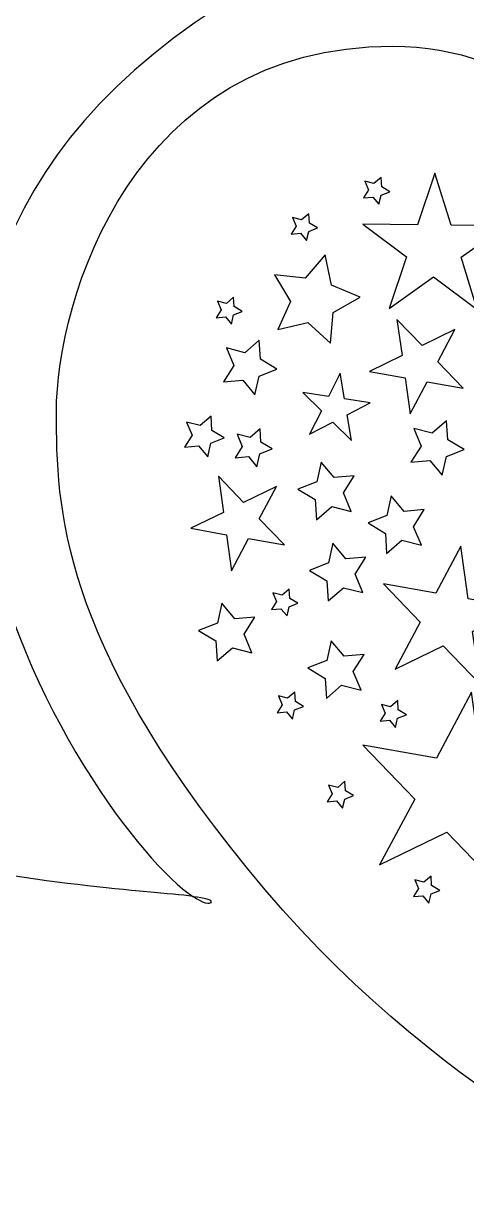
# Model space of a CAD drawing. Header units: centimetres. Extents: x -13 to 13, y -7.4 to 7.4.
# Drawn here: x -4.11 to -1.23, y -7.38 to 0.21 of the extents above; entities that cross this region are included whole.
import ezdxf

# ---------------------------------------------------------------- set-up
doc = ezdxf.new("R2010")
doc.units = ezdxf.units.CM
doc.header["$MEASUREMENT"] = 0
doc.layers.add('Camada 1', color=7, linetype='Continuous')

msp = doc.modelspace()

# ---------------------------------------------------------------- linework, layer by layer
at = {"layer": 'Camada 1'}
for points, knots in [([(-3.01155, -5.45482), (-3.65528, -5.03458), (-6.19557, -1.34179), (-2.34647, 0.59588), (-2.34647, 0.59588), (-2.182, 0.67835), (-3.19459, 1.51036), (-3.34702, 1.98291), (-3.34702, 1.98291), (-3.41989, 1.88446), (-3.53186, 1.72714), (-3.66748, 1.53317), (-3.66748, 1.53317), (-3.69209, 1.54672), (-3.71899, 1.5604), (-3.75077, 1.57344), (-3.75077, 1.57344), (-3.75077, 1.57344), (-3.83536, 1.63424), (-3.83536, 1.63424), (-3.83536, 1.63424), (-5.20267, 2.27601), (-5.7375, 3.40158), (-5.35507, 5.11854), (-5.35507, 5.11854), (-5.97173, 3.05029), (-5.43672, 1.50499), (-4.13023, 0.85848), (-4.13023, 0.85848), (-4.1524, 0.82554), (-4.17473, 0.79247), (-4.19741, 0.75905), (-4.19741, 0.75905), (-6.2438, 1.74362), (-7.20228, 3.44232), (-6.62443, 6.03905), (-6.62443, 6.03905), (-7.56873, 2.87117), (-6.755, 0.83536), (-4.74951, -0.07748), (-4.74951, -0.07748), (-4.78391, -0.13079), (-4.81783, -0.18408), (-4.8514, -0.23676), (-4.8514, -0.23676), (-4.8514, -0.23676), (-4.9621, -0.15754), (-4.9621, -0.15754), (-4.9621, -0.15754), (-7.45695, 1.01432), (-8.43255, 3.06791), (-7.73569, 6.20166), (-7.73569, 6.20166), (-8.88001, 2.3616), (-7.82012, -0.05452), (-5.45472, -1.24446), (-5.45472, -1.24446), (-5.49809, -1.32661), (-5.5333, -1.399), (-5.55807, -1.45801), (-5.55807, -1.45801), (-5.83778, -2.12112), (-9.88723, 0.66385), (-9.54737, 4.79072), (-9.54737, 4.79072), (-9.81518, 1.53529), (-9.36759, -0.9496), (-5.62818, -3.36617), (-5.62818, -3.36617), (-5.62818, -3.36617), (-5.56217, -3.65666), (-5.56217, -3.65666), (-5.56217, -3.65666), (-9.8817, -1.78468), (-11.33278, 1.99823), (-10.3189, 7.37636), (-10.3189, 7.37636), (-12.98047, -5.23016), (-4.14365, -5.30957), (-3.01155, -5.45482)], [0, 0, 0, 0, 0.047619, 0.047619, 0.047619, 0.047619, 0.0952381, 0.0952381, 0.0952381, 0.0952381, 0.1428571, 0.1428571, 0.1428571, 0.1428571, 0.1904762, 0.1904762, 0.1904762, 0.1904762, 0.2380952, 0.2380952, 0.2380952, 0.2380952, 0.2857143, 0.2857143, 0.2857143, 0.2857143, 0.3333333, 0.3333333, 0.3333333, 0.3333333, 0.3809524, 0.3809524, 0.3809524, 0.3809524, 0.4285714, 0.4285714, 0.4285714, 0.4285714, 0.4761905, 0.4761905, 0.4761905, 0.4761905, 0.5238095, 0.5238095, 0.5238095, 0.5238095, 0.5714286, 0.5714286, 0.5714286, 0.5714286, 0.6190476, 0.6190476, 0.6190476, 0.6190476, 0.6666667, 0.6666667, 0.6666667, 0.6666667, 0.7142857, 0.7142857, 0.7142857, 0.7142857, 0.7619048, 0.7619048, 0.7619048, 0.7619048, 0.8095238, 0.8095238, 0.8095238, 0.8095238, 0.8571429, 0.8571429, 0.8571429, 0.8571429, 0.9047619, 0.9047619, 0.9047619, 0.9047619, 1, 1, 1, 1]), ([(0.02658, -7.37636), (0.02658, -7.37636), (1.49544, -6.76882), (2.71035, -5.27485), (2.71035, -5.27485), (3.92492, -3.78154), (3.95066, -2.93551), (3.95066, -2.31202), (3.95066, -2.31202), (3.95066, -1.58828), (3.45756, 0.05989), (1.76684, 0.05989), (1.76684, 0.05989), (0.92898, 0.05989), (0.30793, -0.52058), (0.02723, -1.1146), (0.02723, -1.1146), (0.02723, -1.1146), (0.0266, -1.1146), (0.0266, -1.1146), (0.0266, -1.1146), (-0.25444, -0.52061), (-0.8755, 0.05989), (-1.71269, 0.05989), (-1.71269, 0.05989), (-3.40388, 0.05989), (-3.89717, -1.58828), (-3.89717, -2.31202), (-3.89717, -2.31202), (-3.89717, -2.93551), (-3.87127, -3.78154), (-2.65667, -5.27485), (-2.65667, -5.27485), (-1.44162, -6.76882), (0.02658, -7.37636), (0.02658, -7.37636), (0.02658, -7.37636), (0.02658, -7.37636), (0.02658, -7.37636), (0.02658, -7.37636)], [0, 0, 0, 0, 0.0909091, 0.0909091, 0.0909091, 0.0909091, 0.1818182, 0.1818182, 0.1818182, 0.1818182, 0.2727273, 0.2727273, 0.2727273, 0.2727273, 0.3636364, 0.3636364, 0.3636364, 0.3636364, 0.4545455, 0.4545455, 0.4545455, 0.4545455, 0.5454545, 0.5454545, 0.5454545, 0.5454545, 0.6363636, 0.6363636, 0.6363636, 0.6363636, 0.7272727, 0.7272727, 0.7272727, 0.7272727, 0.8181818, 0.8181818, 0.8181818, 0.8181818, 1, 1, 1, 1]), ([(-3.01155, -5.45482), (-2.94226, -5.49996), (-2.89857, -5.51382), (-2.89273, -5.49099), (-2.89273, -5.49099), (-2.88897, -5.47583), (-2.93154, -5.46474), (-3.01155, -5.45482)], [0, 0, 0, 0, 0.3333333, 0.3333333, 0.3333333, 0.3333333, 1, 1, 1, 1])]:
    msp.add_open_spline(points, degree=3, knots=knots, dxfattribs=at)
at = {"layer": 'Camada 1', "color": 7}
for points in [[(-1.16354, -1.64741), (-1.16354, -1.64741), (-1.44702, -1.43636), (-1.44702, -1.43636), (-1.44702, -1.43636), (-1.44702, -1.43636), (-1.73504, -1.64091), (-1.73504, -1.64091), (-1.73504, -1.64091), (-1.73504, -1.64091), (-1.62225, -1.3061), (-1.62225, -1.3061), (-1.62225, -1.3061), (-1.62225, -1.3061), (-1.90589, -1.09515), (-1.90589, -1.09515), (-1.90589, -1.09515), (-1.90589, -1.09515), (-1.55248, -1.09938), (-1.55248, -1.09938), (-1.55248, -1.09938), (-1.55248, -1.09938), (-1.43966, -0.76458), (-1.43966, -0.76458), (-1.43966, -0.76458), (-1.43966, -0.76458), (-1.33388, -1.10169), (-1.33388, -1.10169), (-1.33388, -1.10169), (-1.33388, -1.10169), (-0.9808, -1.10526), (-0.9808, -1.10526), (-0.9808, -1.10526), (-0.9808, -1.10526), (-1.26885, -1.30999), (-1.26885, -1.30999), (-1.26885, -1.30999), (-1.26885, -1.30999), (-1.16354, -1.64741), (-1.16354, -1.64741)], [(-1.8022, -0.96606), (-1.8022, -0.96606), (-1.84133, -0.91928), (-1.84133, -0.91928), (-1.84133, -0.91928), (-1.84133, -0.91928), (-1.90229, -0.92465), (-1.90229, -0.92465), (-1.90229, -0.92465), (-1.90229, -0.92465), (-1.86935, -0.87298), (-1.86935, -0.87298), (-1.86935, -0.87298), (-1.86935, -0.87298), (-1.8935, -0.81625), (-1.8935, -0.81625), (-1.8935, -0.81625), (-1.8935, -0.81625), (-1.83432, -0.83173), (-1.83432, -0.83173), (-1.83432, -0.83173), (-1.83432, -0.83173), (-1.78801, -0.79133), (-1.78801, -0.79133), (-1.78801, -0.79133), (-1.78801, -0.79133), (-1.7841, -0.85242), (-1.7841, -0.85242), (-1.7841, -0.85242), (-1.7841, -0.85242), (-1.73179, -0.88422), (-1.73179, -0.88422), (-1.73179, -0.88422), (-1.73179, -0.88422), (-1.78868, -0.90656), (-1.78868, -0.90656), (-1.78868, -0.90656), (-1.78868, -0.90656), (-1.8022, -0.96606), (-1.8022, -0.96606)], [(-2.27199, -1.20112), (-2.27199, -1.20112), (-2.31128, -1.15418), (-2.31128, -1.15418), (-2.31128, -1.15418), (-2.31128, -1.15418), (-2.37224, -1.15987), (-2.37224, -1.15987), (-2.37224, -1.15987), (-2.37224, -1.15987), (-2.33933, -1.10772), (-2.33933, -1.10772), (-2.33933, -1.10772), (-2.33933, -1.10772), (-2.36327, -1.05131), (-2.36327, -1.05131), (-2.36327, -1.05131), (-2.36327, -1.05131), (-2.30411, -1.06663), (-2.30411, -1.06663), (-2.30411, -1.06663), (-2.30411, -1.06663), (-2.25781, -1.02686), (-2.25781, -1.02686), (-2.25781, -1.02686), (-2.25781, -1.02686), (-2.25424, -1.0875), (-2.25424, -1.0875), (-2.25424, -1.0875), (-2.25424, -1.0875), (-2.20174, -1.11912), (-2.20174, -1.11912), (-2.20174, -1.11912), (-2.20174, -1.11912), (-2.25831, -1.1418), (-2.25831, -1.1418), (-2.25831, -1.1418), (-2.25831, -1.1418), (-2.27199, -1.20112), (-2.27199, -1.20112)], [(-2.45976, -1.77783), (-2.45976, -1.77783), (-2.37682, -1.59542), (-2.37682, -1.59542), (-2.37682, -1.59542), (-2.37682, -1.59542), (-2.48048, -1.42395), (-2.48048, -1.42395), (-2.48048, -1.42395), (-2.48048, -1.42395), (-2.28162, -1.44562), (-2.28162, -1.44562), (-2.28162, -1.44562), (-2.28162, -1.44562), (-2.15039, -1.29404), (-2.15039, -1.29404), (-2.15039, -1.29404), (-2.15039, -1.29404), (-2.10996, -1.49031), (-2.10996, -1.49031), (-2.10996, -1.49031), (-2.10996, -1.49031), (-1.92512, -1.56804), (-1.92512, -1.56804), (-1.92512, -1.56804), (-1.92512, -1.56804), (-2.09953, -1.66747), (-2.09953, -1.66747), (-2.09953, -1.66747), (-2.09953, -1.66747), (-2.11665, -1.86734), (-2.11665, -1.86734), (-2.11665, -1.86734), (-2.11665, -1.86734), (-2.2645, -1.73235), (-2.2645, -1.73235), (-2.2645, -1.73235), (-2.2645, -1.73235), (-2.45976, -1.77783), (-2.45976, -1.77783)], [(-2.76004, -1.74393), (-2.76004, -1.74393), (-2.79917, -1.6965), (-2.79917, -1.6965), (-2.79917, -1.6965), (-2.79917, -1.6965), (-2.86029, -1.70155), (-2.86029, -1.70155), (-2.86029, -1.70155), (-2.86029, -1.70155), (-2.82735, -1.64988), (-2.82735, -1.64988), (-2.82735, -1.64988), (-2.82735, -1.64988), (-2.85148, -1.59397), (-2.85148, -1.59397), (-2.85148, -1.59397), (-2.85148, -1.59397), (-2.79216, -1.60863), (-2.79216, -1.60863), (-2.79216, -1.60863), (-2.79216, -1.60863), (-2.74618, -1.56838), (-2.74618, -1.56838), (-2.74618, -1.56838), (-2.74618, -1.56838), (-2.7421, -1.62982), (-2.7421, -1.62982), (-2.7421, -1.62982), (-2.7421, -1.62982), (-2.68979, -1.66131), (-2.68979, -1.66131), (-2.68979, -1.66131), (-2.68979, -1.66131), (-2.74668, -1.68395), (-2.74668, -1.68395), (-2.74668, -1.68395), (-2.74668, -1.68395), (-2.76004, -1.74393), (-2.76004, -1.74393)], [(-1.5991, -2.32538), (-1.5991, -2.32538), (-1.63202, -2.09115), (-1.63202, -2.09115), (-1.63202, -2.09115), (-1.63202, -2.09115), (-1.86448, -2.0499), (-1.86448, -2.0499), (-1.86448, -2.0499), (-1.86448, -2.0499), (-1.65223, -1.94621), (-1.65223, -1.94621), (-1.65223, -1.94621), (-1.65223, -1.94621), (-1.68483, -1.71229), (-1.68483, -1.71229), (-1.68483, -1.71229), (-1.68483, -1.71229), (-1.52102, -1.8825), (-1.52102, -1.8825), (-1.52102, -1.8825), (-1.52102, -1.8825), (-1.30814, -1.77915), (-1.30814, -1.77915), (-1.30814, -1.77915), (-1.30814, -1.77915), (-1.41963, -1.98793), (-1.41963, -1.98793), (-1.41963, -1.98793), (-1.41963, -1.98793), (-1.2553, -2.15798), (-1.2553, -2.15798), (-1.2553, -2.15798), (-1.2553, -2.15798), (-1.48792, -2.11657), (-1.48792, -2.11657), (-1.48792, -2.11657), (-1.48792, -2.11657), (-1.5991, -2.32538), (-1.5991, -2.32538)], [(-2.60796, -2.20214), (-2.60796, -2.20214), (-2.68717, -2.10631), (-2.68717, -2.10631), (-2.68717, -2.10631), (-2.68717, -2.10631), (-2.81105, -2.11721), (-2.81105, -2.11721), (-2.81105, -2.11721), (-2.81105, -2.11721), (-2.74456, -2.01206), (-2.74456, -2.01206), (-2.74456, -2.01206), (-2.74456, -2.01206), (-2.79298, -1.89782), (-2.79298, -1.89782), (-2.79298, -1.89782), (-2.79298, -1.89782), (-2.67299, -1.92846), (-2.67299, -1.92846), (-2.67299, -1.92846), (-2.67299, -1.92846), (-2.57928, -1.84712), (-2.57928, -1.84712), (-2.57928, -1.84712), (-2.57928, -1.84712), (-2.57097, -1.971), (-2.57097, -1.971), (-2.57097, -1.971), (-2.57097, -1.971), (-2.4645, -2.03508), (-2.4645, -2.03508), (-2.4645, -2.03508), (-2.4645, -2.03508), (-2.57975, -2.08086), (-2.57975, -2.08086), (-2.57975, -2.08086), (-2.57975, -2.08086), (-2.60796, -2.20214), (-2.60796, -2.20214)], [(-2.25212, -2.45596), (-2.25212, -2.45596), (-2.17581, -2.30533), (-2.17581, -2.30533), (-2.17581, -2.30533), (-2.17581, -2.30533), (-2.2958, -2.18666), (-2.2958, -2.18666), (-2.2958, -2.18666), (-2.2958, -2.18666), (-2.12872, -2.21193), (-2.12872, -2.21193), (-2.12872, -2.21193), (-2.12872, -2.21193), (-2.05307, -2.06114), (-2.05307, -2.06114), (-2.05307, -2.06114), (-2.05307, -2.06114), (-2.02585, -2.22791), (-2.02585, -2.22791), (-2.02585, -2.22791), (-2.02585, -2.22791), (-1.85845, -2.2535), (-1.85845, -2.2535), (-1.85845, -2.2535), (-1.85845, -2.2535), (-2.00889, -2.33107), (-2.00889, -2.33107), (-2.00889, -2.33107), (-2.00889, -2.33107), (-1.98135, -2.49752), (-1.98135, -2.49752), (-1.98135, -2.49752), (-1.98135, -2.49752), (-2.10149, -2.37851), (-2.10149, -2.37851), (-2.10149, -2.37851), (-2.10149, -2.37851), (-2.25212, -2.45596), (-2.25212, -2.45596)], [(-2.91424, -2.60478), (-2.91424, -2.60478), (-2.97327, -2.53369), (-2.97327, -2.53369), (-2.97327, -2.53369), (-2.97327, -2.53369), (-3.0655, -2.54187), (-3.0655, -2.54187), (-3.0655, -2.54187), (-3.0655, -2.54187), (-3.01613, -2.46363), (-3.01613, -2.46363), (-3.01613, -2.46363), (-3.01613, -2.46363), (-3.05217, -2.37835), (-3.05217, -2.37835), (-3.05217, -2.37835), (-3.05217, -2.37835), (-2.9625, -2.4015), (-2.9625, -2.4015), (-2.9625, -2.4015), (-2.9625, -2.4015), (-2.89273, -2.34039), (-2.89273, -2.34039), (-2.89273, -2.34039), (-2.89273, -2.34039), (-2.88654, -2.43249), (-2.88654, -2.43249), (-2.88654, -2.43249), (-2.88654, -2.43249), (-2.80748, -2.48024), (-2.80748, -2.48024), (-2.80748, -2.48024), (-2.80748, -2.48024), (-2.89355, -2.51477), (-2.89355, -2.51477), (-2.89355, -2.51477), (-2.89355, -2.51477), (-2.91424, -2.60478), (-2.91424, -2.60478)], [(-2.59441, -2.6695), (-2.59441, -2.6695), (-2.64968, -2.60267), (-2.64968, -2.60267), (-2.64968, -2.60267), (-2.64968, -2.60267), (-2.73591, -2.6105), (-2.73591, -2.6105), (-2.73591, -2.6105), (-2.73591, -2.6105), (-2.68979, -2.53763), (-2.68979, -2.53763), (-2.68979, -2.53763), (-2.68979, -2.53763), (-2.72337, -2.45757), (-2.72337, -2.45757), (-2.72337, -2.45757), (-2.72337, -2.45757), (-2.63958, -2.47926), (-2.63958, -2.47926), (-2.63958, -2.47926), (-2.63958, -2.47926), (-2.5747, -2.42235), (-2.5747, -2.42235), (-2.5747, -2.42235), (-2.5747, -2.42235), (-2.56883, -2.50877), (-2.56883, -2.50877), (-2.56883, -2.50877), (-2.56883, -2.50877), (-2.49482, -2.55311), (-2.49482, -2.55311), (-2.49482, -2.55311), (-2.49482, -2.55311), (-2.57502, -2.58489), (-2.57502, -2.58489), (-2.57502, -2.58489), (-2.57502, -2.58489), (-2.59441, -2.6695), (-2.59441, -2.6695)], [(-1.39143, -2.72345), (-1.39143, -2.72345), (-1.47081, -2.62857), (-1.47081, -2.62857), (-1.47081, -2.62857), (-1.47081, -2.62857), (-1.59389, -2.6395), (-1.59389, -2.6395), (-1.59389, -2.6395), (-1.59389, -2.6395), (-1.52769, -2.53501), (-1.52769, -2.53501), (-1.52769, -2.53501), (-1.52769, -2.53501), (-1.57579, -2.42122), (-1.57579, -2.42122), (-1.57579, -2.42122), (-1.57579, -2.42122), (-1.45631, -2.45156), (-1.45631, -2.45156), (-1.45631, -2.45156), (-1.45631, -2.45156), (-1.36354, -2.37052), (-1.36354, -2.37052), (-1.36354, -2.37052), (-1.36354, -2.37052), (-1.35524, -2.49392), (-1.35524, -2.49392), (-1.35524, -2.49392), (-1.35524, -2.49392), (-1.24927, -2.5575), (-1.24927, -2.5575), (-1.24927, -2.5575), (-1.24927, -2.5575), (-1.3642, -2.60267), (-1.3642, -2.60267), (-1.3642, -2.60267), (-1.3642, -2.60267), (-1.39143, -2.72345), (-1.39143, -2.72345)], [(-2.17695, -2.63817), (-2.17695, -2.63817), (-2.09334, -2.73893), (-2.09334, -2.73893), (-2.09334, -2.73893), (-2.09334, -2.73893), (-1.96309, -2.72721), (-1.96309, -2.72721), (-1.96309, -2.72721), (-1.96309, -2.72721), (-2.03286, -2.83804), (-2.03286, -2.83804), (-2.03286, -2.83804), (-2.03286, -2.83804), (-1.98185, -2.9585), (-1.98185, -2.9585), (-1.98185, -2.9585), (-1.98185, -2.9585), (-2.10866, -2.92607), (-2.10866, -2.92607), (-2.10866, -2.92607), (-2.10866, -2.92607), (-2.20727, -3.01214), (-2.20727, -3.01214), (-2.20727, -3.01214), (-2.20727, -3.01214), (-2.21577, -2.88141), (-2.21577, -2.88141), (-2.21577, -2.88141), (-2.21577, -2.88141), (-2.32806, -2.81391), (-2.32806, -2.81391), (-2.32806, -2.81391), (-2.32806, -2.81391), (-2.20629, -2.76568), (-2.20629, -2.76568), (-2.20629, -2.76568), (-2.20629, -2.76568), (-2.17695, -2.63817), (-2.17695, -2.63817)], [(-2.75972, -3.34353), (-2.75972, -3.34353), (-2.79216, -3.10945), (-2.79216, -3.10945), (-2.79216, -3.10945), (-2.79216, -3.10945), (-3.02491, -3.06772), (-3.02491, -3.06772), (-3.02491, -3.06772), (-3.02491, -3.06772), (-2.81253, -2.9647), (-2.81253, -2.9647), (-2.81253, -2.9647), (-2.81253, -2.9647), (-2.84529, -2.73012), (-2.84529, -2.73012), (-2.84529, -2.73012), (-2.84529, -2.73012), (-2.6813, -2.90061), (-2.6813, -2.90061), (-2.6813, -2.90061), (-2.6813, -2.90061), (-2.46858, -2.79695), (-2.46858, -2.79695), (-2.46858, -2.79695), (-2.46858, -2.79695), (-2.57975, -3.00579), (-2.57975, -3.00579), (-2.57975, -3.00579), (-2.57975, -3.00579), (-2.41529, -3.17546), (-2.41529, -3.17546), (-2.41529, -3.17546), (-2.41529, -3.17546), (-2.64839, -3.13437), (-2.64839, -3.13437), (-2.64839, -3.13437), (-2.64839, -3.13437), (-2.75972, -3.34353), (-2.75972, -3.34353)], [(-1.722, -2.85712), (-1.722, -2.85712), (-1.63823, -2.95784), (-1.63823, -2.95784), (-1.63823, -2.95784), (-1.63823, -2.95784), (-1.50748, -2.9466), (-1.50748, -2.9466), (-1.50748, -2.9466), (-1.50748, -2.9466), (-1.57775, -3.05698), (-1.57775, -3.05698), (-1.57775, -3.05698), (-1.57775, -3.05698), (-1.52639, -3.17792), (-1.52639, -3.17792), (-1.52639, -3.17792), (-1.52639, -3.17792), (-1.65337, -3.1453), (-1.65337, -3.1453), (-1.65337, -3.1453), (-1.65337, -3.1453), (-1.752, -3.23124), (-1.752, -3.23124), (-1.752, -3.23124), (-1.752, -3.23124), (-1.76031, -3.10048), (-1.76031, -3.10048), (-1.76031, -3.10048), (-1.76031, -3.10048), (-1.87279, -3.03298), (-1.87279, -3.03298), (-1.87279, -3.03298), (-1.87279, -3.03298), (-1.75118, -2.98507), (-1.75118, -2.98507), (-1.75118, -2.98507), (-1.75118, -2.98507), (-1.722, -2.85712), (-1.722, -2.85712)], [(-2.10133, -3.16438), (-2.10133, -3.16438), (-2.01786, -3.26513), (-2.01786, -3.26513), (-2.01786, -3.26513), (-2.01786, -3.26513), (-1.88729, -3.25389), (-1.88729, -3.25389), (-1.88729, -3.25389), (-1.88729, -3.25389), (-1.95722, -3.36424), (-1.95722, -3.36424), (-1.95722, -3.36424), (-1.95722, -3.36424), (-1.90604, -3.485), (-1.90604, -3.485), (-1.90604, -3.485), (-1.90604, -3.485), (-2.03286, -3.45259), (-2.03286, -3.45259), (-2.03286, -3.45259), (-2.03286, -3.45259), (-2.13147, -3.5385), (-2.13147, -3.5385), (-2.13147, -3.5385), (-2.13147, -3.5385), (-2.14012, -3.40774), (-2.14012, -3.40774), (-2.14012, -3.40774), (-2.14012, -3.40774), (-2.25212, -3.34059), (-2.25212, -3.34059), (-2.25212, -3.34059), (-2.25212, -3.34059), (-2.13033, -3.29201), (-2.13033, -3.29201), (-2.13033, -3.29201), (-2.13033, -3.29201), (-2.10133, -3.16438), (-2.10133, -3.16438)], [(-1.27081, -3.18279), (-1.27081, -3.18279), (-1.22337, -3.52495), (-1.22337, -3.52495), (-1.22337, -3.52495), (-1.22337, -3.52495), (-0.88317, -3.58543), (-0.88317, -3.58543), (-0.88317, -3.58543), (-0.88317, -3.58543), (-1.19371, -3.73654), (-1.19371, -3.73654), (-1.19371, -3.73654), (-1.19371, -3.73654), (-1.14545, -4.07854), (-1.14545, -4.07854), (-1.14545, -4.07854), (-1.14545, -4.07854), (-1.3849, -3.8301), (-1.3849, -3.8301), (-1.3849, -3.8301), (-1.3849, -3.8301), (-1.69591, -3.98138), (-1.69591, -3.98138), (-1.69591, -3.98138), (-1.69591, -3.98138), (-1.53356, -3.67656), (-1.53356, -3.67656), (-1.53356, -3.67656), (-1.53356, -3.67656), (-1.77336, -3.42764), (-1.77336, -3.42764), (-1.77336, -3.42764), (-1.77336, -3.42764), (-1.43347, -3.48828), (-1.43347, -3.48828), (-1.43347, -3.48828), (-1.43347, -3.48828), (-1.27081, -3.18279), (-1.27081, -3.18279)], [(-2.39931, -3.63613), (-2.39931, -3.63613), (-2.4386, -3.58935), (-2.4386, -3.58935), (-2.4386, -3.58935), (-2.4386, -3.58935), (-2.4994, -3.59456), (-2.4994, -3.59456), (-2.4994, -3.59456), (-2.4994, -3.59456), (-2.4668, -3.54273), (-2.4668, -3.54273), (-2.4668, -3.54273), (-2.4668, -3.54273), (-2.49059, -3.48632), (-2.49059, -3.48632), (-2.49059, -3.48632), (-2.49059, -3.48632), (-2.43143, -3.5018), (-2.43143, -3.5018), (-2.43143, -3.5018), (-2.43143, -3.5018), (-2.38528, -3.46156), (-2.38528, -3.46156), (-2.38528, -3.46156), (-2.38528, -3.46156), (-2.38121, -3.52268), (-2.38121, -3.52268), (-2.38121, -3.52268), (-2.38121, -3.52268), (-2.32872, -3.55413), (-2.32872, -3.55413), (-2.32872, -3.55413), (-2.32872, -3.55413), (-2.3856, -3.57662), (-2.3856, -3.57662), (-2.3856, -3.57662), (-2.3856, -3.57662), (-2.39931, -3.63613), (-2.39931, -3.63613)], [(-2.82246, -3.55413), (-2.82246, -3.55413), (-2.73869, -3.65502), (-2.73869, -3.65502), (-2.73869, -3.65502), (-2.73869, -3.65502), (-2.60828, -3.64348), (-2.60828, -3.64348), (-2.60828, -3.64348), (-2.60828, -3.64348), (-2.67852, -3.75397), (-2.67852, -3.75397), (-2.67852, -3.75397), (-2.67852, -3.75397), (-2.62719, -3.87478), (-2.62719, -3.87478), (-2.62719, -3.87478), (-2.62719, -3.87478), (-2.75401, -3.84216), (-2.75401, -3.84216), (-2.75401, -3.84216), (-2.75401, -3.84216), (-2.85246, -3.92807), (-2.85246, -3.92807), (-2.85246, -3.92807), (-2.85246, -3.92807), (-2.86127, -3.7975), (-2.86127, -3.7975), (-2.86127, -3.7975), (-2.86127, -3.7975), (-2.97359, -3.73019), (-2.97359, -3.73019), (-2.97359, -3.73019), (-2.97359, -3.73019), (-2.85164, -3.68177), (-2.85164, -3.68177), (-2.85164, -3.68177), (-2.85164, -3.68177), (-2.82246, -3.55413), (-2.82246, -3.55413)], [(-2.11274, -3.7975), (-2.11274, -3.7975), (-2.02894, -3.89793), (-2.02894, -3.89793), (-2.02894, -3.89793), (-2.02894, -3.89793), (-1.89856, -3.8865), (-1.89856, -3.8865), (-1.89856, -3.8865), (-1.89856, -3.8865), (-1.96849, -3.99702), (-1.96849, -3.99702), (-1.96849, -3.99702), (-1.96849, -3.99702), (-1.91745, -4.1178), (-1.91745, -4.1178), (-1.91745, -4.1178), (-1.91745, -4.1178), (-2.04461, -4.08555), (-2.04461, -4.08555), (-2.04461, -4.08555), (-2.04461, -4.08555), (-2.1429, -4.17159), (-2.1429, -4.17159), (-2.1429, -4.17159), (-2.1429, -4.17159), (-2.15153, -4.0407), (-2.15153, -4.0407), (-2.15153, -4.0407), (-2.15153, -4.0407), (-2.26368, -3.97308), (-2.26368, -3.97308), (-2.26368, -3.97308), (-2.26368, -3.97308), (-2.1416, -3.92497), (-2.1416, -3.92497), (-2.1416, -3.92497), (-2.1416, -3.92497), (-2.11274, -3.7975), (-2.11274, -3.7975)], [(-2.36311, -4.30478), (-2.36311, -4.30478), (-2.40224, -4.25782), (-2.40224, -4.25782), (-2.40224, -4.25782), (-2.40224, -4.25782), (-2.46336, -4.26354), (-2.46336, -4.26354), (-2.46336, -4.26354), (-2.46336, -4.26354), (-2.43061, -4.21186), (-2.43061, -4.21186), (-2.43061, -4.21186), (-2.43061, -4.21186), (-2.45455, -4.15514), (-2.45455, -4.15514), (-2.45455, -4.15514), (-2.45455, -4.15514), (-2.39523, -4.17032), (-2.39523, -4.17032), (-2.39523, -4.17032), (-2.39523, -4.17032), (-2.34909, -4.13037), (-2.34909, -4.13037), (-2.34909, -4.13037), (-2.34909, -4.13037), (-2.34517, -4.19133), (-2.34517, -4.19133), (-2.34517, -4.19133), (-2.34517, -4.19133), (-2.29255, -4.22279), (-2.29255, -4.22279), (-2.29255, -4.22279), (-2.29255, -4.22279), (-2.34975, -4.24512), (-2.34975, -4.24512), (-2.34975, -4.24512), (-2.34975, -4.24512), (-2.36311, -4.30478), (-2.36311, -4.30478)], [(-1.20072, -4.12971), (-1.20072, -4.12971), (-1.1337, -4.61109), (-1.1337, -4.61109), (-1.1337, -4.61109), (-1.1337, -4.61109), (-0.6556, -4.69549), (-0.6556, -4.69549), (-0.6556, -4.69549), (-0.6556, -4.69549), (-1.09197, -4.90777), (-1.09197, -4.90777), (-1.09197, -4.90777), (-1.09197, -4.90777), (-1.02435, -5.38878), (-1.02435, -5.38878), (-1.02435, -5.38878), (-1.02435, -5.38878), (-1.36143, -5.03945), (-1.36143, -5.03945), (-1.36143, -5.03945), (-1.36143, -5.03945), (-1.79862, -5.25136), (-1.79862, -5.25136), (-1.79862, -5.25136), (-1.79862, -5.25136), (-1.56992, -4.82347), (-1.56992, -4.82347), (-1.56992, -4.82347), (-1.56992, -4.82347), (-1.9075, -4.47383), (-1.9075, -4.47383), (-1.9075, -4.47383), (-1.9075, -4.47383), (-1.42908, -4.55873), (-1.42908, -4.55873), (-1.42908, -4.55873), (-1.42908, -4.55873), (-1.20072, -4.12971), (-1.20072, -4.12971)], [(-1.6943, -4.35955), (-1.6943, -4.35955), (-1.73359, -4.31211), (-1.73359, -4.31211), (-1.73359, -4.31211), (-1.73359, -4.31211), (-1.79455, -4.31783), (-1.79455, -4.31783), (-1.79455, -4.31783), (-1.79455, -4.31783), (-1.76161, -4.26565), (-1.76161, -4.26565), (-1.76161, -4.26565), (-1.76161, -4.26565), (-1.78574, -4.20975), (-1.78574, -4.20975), (-1.78574, -4.20975), (-1.78574, -4.20975), (-1.72674, -4.22456), (-1.72674, -4.22456), (-1.72674, -4.22456), (-1.72674, -4.22456), (-1.68043, -4.18466), (-1.68043, -4.18466), (-1.68043, -4.18466), (-1.68043, -4.18466), (-1.67636, -4.24578), (-1.67636, -4.24578), (-1.67636, -4.24578), (-1.67636, -4.24578), (-1.62371, -4.27708), (-1.62371, -4.27708), (-1.62371, -4.27708), (-1.62371, -4.27708), (-1.68078, -4.29941), (-1.68078, -4.29941), (-1.68078, -4.29941), (-1.68078, -4.29941), (-1.6943, -4.35955), (-1.6943, -4.35955)], [(-2.03807, -4.8833), (-2.03807, -4.8833), (-2.07689, -4.83586), (-2.07689, -4.83586), (-2.07689, -4.83586), (-2.07689, -4.83586), (-2.13816, -4.84157), (-2.13816, -4.84157), (-2.13816, -4.84157), (-2.13816, -4.84157), (-2.10541, -4.79037), (-2.10541, -4.79037), (-2.10541, -4.79037), (-2.10541, -4.79037), (-2.12919, -4.73349), (-2.12919, -4.73349), (-2.12919, -4.73349), (-2.12919, -4.73349), (-2.07003, -4.74865), (-2.07003, -4.74865), (-2.07003, -4.74865), (-2.07003, -4.74865), (-2.02389, -4.70854), (-2.02389, -4.70854), (-2.02389, -4.70854), (-2.02389, -4.70854), (-2.01966, -4.76984), (-2.01966, -4.76984), (-2.01966, -4.76984), (-2.01966, -4.76984), (-1.96716, -4.80098), (-1.96716, -4.80098), (-1.96716, -4.80098), (-1.96716, -4.80098), (-2.02439, -4.82379), (-2.02439, -4.82379), (-2.02439, -4.82379), (-2.02439, -4.82379), (-2.03807, -4.8833), (-2.03807, -4.8833)], [(-1.4775, -5.49816), (-1.4775, -5.49816), (-1.51679, -5.45072), (-1.51679, -5.45072), (-1.51679, -5.45072), (-1.51679, -5.45072), (-1.57775, -5.45644), (-1.57775, -5.45644), (-1.57775, -5.45644), (-1.57775, -5.45644), (-1.54515, -5.40442), (-1.54515, -5.40442), (-1.54515, -5.40442), (-1.54515, -5.40442), (-1.5691, -5.34819), (-1.5691, -5.34819), (-1.5691, -5.34819), (-1.5691, -5.34819), (-1.50959, -5.36288), (-1.50959, -5.36288), (-1.50959, -5.36288), (-1.50959, -5.36288), (-1.46332, -5.32327), (-1.46332, -5.32327), (-1.46332, -5.32327), (-1.46332, -5.32327), (-1.45972, -5.38436), (-1.45972, -5.38436), (-1.45972, -5.38436), (-1.45972, -5.38436), (-1.40725, -5.41585), (-1.40725, -5.41585), (-1.40725, -5.41585), (-1.40725, -5.41585), (-1.46379, -5.43802), (-1.46379, -5.43802), (-1.46379, -5.43802), (-1.46379, -5.43802), (-1.4775, -5.49816), (-1.4775, -5.49816)]]:
    msp.add_open_spline(points, degree=3, knots=[0, 0, 0, 0, 0.0909091, 0.0909091, 0.0909091, 0.0909091, 0.1818182, 0.1818182, 0.1818182, 0.1818182, 0.2727273, 0.2727273, 0.2727273, 0.2727273, 0.3636364, 0.3636364, 0.3636364, 0.3636364, 0.4545455, 0.4545455, 0.4545455, 0.4545455, 0.5454545, 0.5454545, 0.5454545, 0.5454545, 0.6363636, 0.6363636, 0.6363636, 0.6363636, 0.7272727, 0.7272727, 0.7272727, 0.7272727, 0.8181818, 0.8181818, 0.8181818, 0.8181818, 1, 1, 1, 1], dxfattribs=at)

doc.saveas('drawing.dxf')
